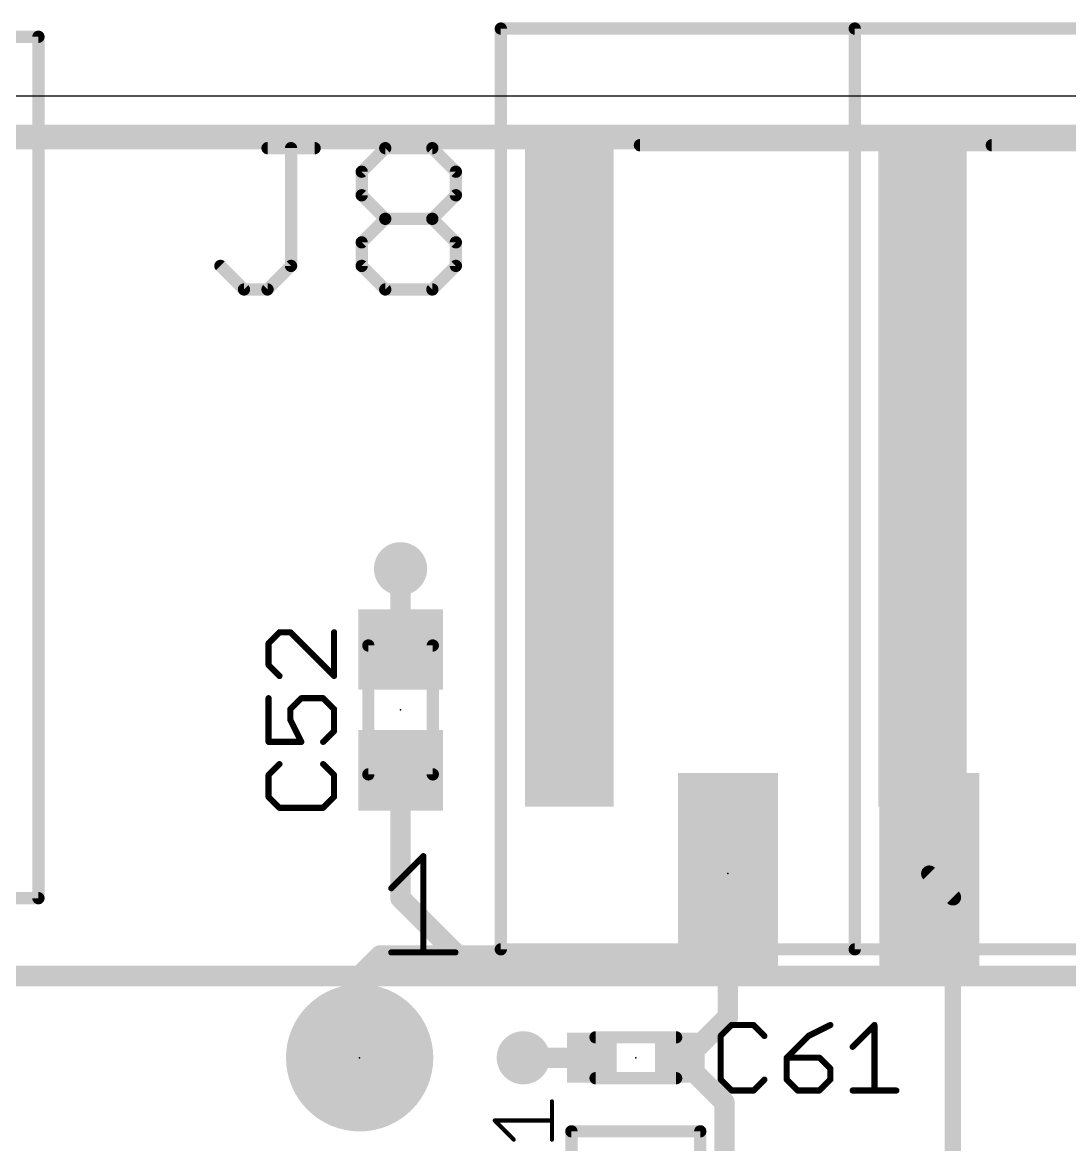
# Model space of a CAD drawing. Extents: x -18 to 144, y -21 to 125.
# Drawn here: x 30.87 to 43.87, y 92.39 to 106.32 of the extents above; entities that cross this region are included whole.
import ezdxf

# ---------------------------------------------------------------- set-up
doc = ezdxf.new("R2010")
doc.units = 0
for name, color, linetype in [('1', 22, 'CONTINUOUS'), ('15', 23, 'CONTINUOUS'), ('16', 132, 'CONTINUOUS'), ('17', 1, 'CONTINUOUS'), ('18', 110, 'CONTINUOUS'), ('2', 110, 'CONTINUOUS'), ('20', 53, 'CONTINUOUS'), ('21', 253, 'CONTINUOUS'), ('22', 251, 'CONTINUOUS'), ('23', 53, 'CONTINUOUS'), ('27', 252, 'CONTINUOUS')]:
    doc.layers.add(name, color=color, linetype=linetype)

# ---------------------------------------------------------------- blocks, each defined once
blk = doc.blocks.new('RECT')
blk.add_solid([(-0.5, -0.5), (0.5, -0.5), (-0.5, 0.5), (0.5, 0.5)])
blk = doc.blocks.new('ROUNDP')
at = {"const_width": 0.5}
blk.add_lwpolyline([(0, -0.25, 1), (0, 0.25, 1), (0, -0.25)], format="xyb", dxfattribs=at)
blk = doc.blocks.new('ROUNDV')
at = {"const_width": 0.5}
blk.add_lwpolyline([(0, -0.25, 1), (0, 0.25, 1), (0, -0.25)], format="xyb", dxfattribs=at)

msp = doc.modelspace()

# ---------------------------------------------------------------- linework, layer by layer
at = {"layer": '1'}
for points, const_width in [([(35.56, 98.54), (35.56, 99.5426)], 0.254), ([(35.56, 97.04), (35.56, 95.4532)], 0.254), ([(39.624, 95.25), (39.624, 95.758)], 0.254), ([(42.124, 95.758), (42.418, 95.464)], 0.2032), ([(35.56, 95.4532), (36.2712, 94.742)], 0.254), ([(42.418, 95.464), (42.418, 91.44)], 0.2032), ([(39.116, 94.742), (39.624, 95.25)], 0.254), ([(39.624, 93.98), (39.624, 95.25)], 0.254), ([(35.306, 94.742), (35.052, 94.488)], 0.254), ([(35.306, 94.742), (36.2712, 94.742)], 0.254), ([(36.2712, 94.742), (39.116, 94.742)], 0.254), ([(35.052, 94.488), (35.052, 93.472)], 0.254), ([(39.116, 93.472), (39.624, 93.98)], 0.254), ([(37.9349, 93.472), (37.084, 93.472)], 0.254), ([(39.0271, 93.472), (39.116, 93.472)], 0.254), ([(39.581, 92.9181), (39.0271, 93.472)], 0.254), ([(39.581, 92.009), (39.581, 92.9181)], 0.254)]:
    msp.add_lwpolyline(points, dxfattribs=dict(at, const_width=const_width))
for points, const_width in [([(35.6235, 99.5426, 1), (35.4965, 99.5426)], 0.127), ([(35.4965, 98.54, 1), (35.6235, 98.54)], 0.127), ([(35.6235, 97.04, 1), (35.4965, 97.04)], 0.127), ([(39.6875, 95.758, 1), (39.5605, 95.758)], 0.127), ([(42.1599, 95.7939, 1), (42.0881, 95.7221)], 0.1016), ([(35.6049, 95.4981, 1), (35.5151, 95.4083)], 0.127), ([(42.4688, 95.464, 1), (42.3672, 95.464)], 0.1016), ([(35.4965, 95.4532, 1), (35.6235, 95.4532)], 0.127), ([(42.3821, 95.4281, 1), (42.4539, 95.4999)], 0.1016), ([(39.6875, 95.25, 1), (39.5605, 95.25)], 0.127), ([(39.5605, 95.25, 1), (39.6875, 95.25)], 0.127), ([(39.6689, 95.2051, 1), (39.5791, 95.2949)], 0.127), ([(35.306, 94.8055, 1), (35.306, 94.6785)], 0.127), ([(35.3509, 94.6971, 1), (35.2611, 94.7869)], 0.127), ([(36.2712, 94.8055, 1), (36.2712, 94.6785)], 0.127), ([(36.2712, 94.6785, 1), (36.2712, 94.8055)], 0.127), ([(39.116, 94.6785, 1), (39.116, 94.8055)], 0.127), ([(36.2263, 94.6971, 1), (36.3161, 94.7869)], 0.127), ([(39.0711, 94.7869, 1), (39.1609, 94.6971)], 0.127), ([(35.1155, 94.488, 1), (34.9885, 94.488)], 0.127), ([(35.0071, 94.5329, 1), (35.0969, 94.4431)], 0.127), ([(39.5605, 93.98, 1), (39.6875, 93.98)], 0.127), ([(39.6689, 93.9351, 1), (39.5791, 94.0249)], 0.127), ([(34.9885, 93.472, 1), (35.1155, 93.472)], 0.127), ([(37.084, 93.5355, 1), (37.084, 93.4085)], 0.127), ([(37.9349, 93.4085, 1), (37.9349, 93.5355)], 0.127), ([(39.0271, 93.5355, 1), (39.0271, 93.4085)], 0.127), ([(39.072, 93.5169, 1), (38.9822, 93.4271)], 0.127), ([(39.0711, 93.5169, 1), (39.1609, 93.4271)], 0.127), ([(39.116, 93.4085, 1), (39.116, 93.5355)], 0.127), ([(39.6445, 92.9181, 1), (39.5175, 92.9181)], 0.127), ([(39.5361, 92.8732, 1), (39.6259, 92.963)], 0.127)]:
    msp.add_lwpolyline(points, format="xyb", dxfattribs=dict(at, const_width=const_width))
at = {"layer": '15', "const_width": 0.254}
msp.add_lwpolyline([(85.09, 94.488), (7.62, 94.488)], dxfattribs=at)
at = {"layer": '2', "const_width": 0.3048}
msp.add_lwpolyline([(0.508, 104.902), (97.282, 104.902)], dxfattribs=at)
at = {"layer": '20'}
msp.add_line((97.79, 105.41), (0, 105.41), dxfattribs=at)
at = {"layer": '21'}
for points, const_width in [([(53.0352, 106.2482), (36.8046, 106.2482)], 0.1524), ([(36.8046, 106.2482), (36.8046, 94.8182)], 0.1524), ([(31.0642, 106.1466), (20.1168, 106.1466)], 0.1524), ([(31.0642, 95.4532), (31.0642, 106.1466)], 0.1524), ([(33.908, 104.7638), (34.4927, 104.7638)], 0.1524), ([(34.2004, 103.302), (34.2004, 104.7638)], 0.1524), ([(35.0774, 104.4714), (35.3697, 104.7638)], 0.1524), ([(35.3697, 104.7638), (35.9544, 104.7638)], 0.1524), ([(35.9544, 104.7638), (36.2468, 104.4714)], 0.1524), ([(51.3334, 104.8004), (38.5318, 104.8004)], 0.1524), ([(35.0774, 104.1791), (35.0774, 104.4714)], 0.1524), ([(36.2468, 104.4714), (36.2468, 104.1791)], 0.1524), ([(35.3697, 103.8867), (35.0774, 104.1791)], 0.1524), ([(36.2468, 104.1791), (35.9544, 103.8867)], 0.1524), ([(35.0774, 103.5944), (35.3697, 103.8867)], 0.1524), ([(35.3697, 103.8867), (35.9544, 103.8867)], 0.1524), ([(35.9544, 103.8867), (36.2468, 103.5944)], 0.1524), ([(35.0774, 103.302), (35.0774, 103.5944)], 0.1524), ([(36.2468, 103.5944), (36.2468, 103.302)], 0.1524), ([(33.3233, 103.302), (33.6157, 103.0097)], 0.1524), ([(33.908, 103.0097), (34.2004, 103.302)], 0.1524), ([(35.3697, 103.0097), (35.0774, 103.302)], 0.1524), ([(36.2468, 103.302), (35.9544, 103.0097)], 0.1524), ([(33.6157, 103.0097), (33.908, 103.0097)], 0.1524), ([(35.9544, 103.0097), (35.3697, 103.0097)], 0.1524), ([(35.96, 98.59), (35.16, 98.59)], 0.1524), ([(35.16, 98.59), (35.16, 96.99)], 0.1524), ([(35.96, 96.99), (35.96, 98.59)], 0.1524), ([(35.16, 96.99), (35.96, 96.99)], 0.1524), ([(35.4447, 95.5766), (35.843, 95.9749)], 0.0762), ([(35.843, 95.9749), (35.843, 94.7801)], 0.0762), ([(30.48, 95.4532), (31.0642, 95.4532)], 0.1524), ([(36.8046, 94.8182), (53.0352, 94.8182)], 0.1524), ([(35.4447, 94.7801), (36.2413, 94.7801)], 0.0762), ([(38.981, 93.726), (37.981, 93.726)], 0.1524), ([(37.981, 93.218), (38.981, 93.218)], 0.1524), ([(37.4396, 92.456), (37.4396, 92.9305)], 0.0508), ([(36.9651, 92.456), (36.7278, 92.6933)], 0.0508), ([(36.7278, 92.6933), (37.4396, 92.6933)], 0.0508), ([(39.281, 92.559), (37.681, 92.559)], 0.1524), ([(37.681, 92.559), (37.681, 89.559)], 0.1524), ([(39.281, 89.559), (39.281, 92.559)], 0.1524)]:
    msp.add_lwpolyline(points, dxfattribs=dict(at, const_width=const_width))
for points, const_width in [([(36.8046, 106.2863, 1), (36.8046, 106.2101)], 0.0762), ([(36.8427, 106.2482, 1), (36.7665, 106.2482)], 0.0762), ([(31.1023, 106.1466, 1), (31.0261, 106.1466)], 0.0762), ([(31.0642, 106.1085, 1), (31.0642, 106.1847)], 0.0762), ([(33.908, 104.8019, 1), (33.908, 104.7257)], 0.0762), ([(34.2385, 104.7638, 1), (34.1623, 104.7638)], 0.0762), ([(34.4927, 104.7257, 1), (34.4927, 104.8019)], 0.0762), ([(35.3697, 104.8019, 1), (35.3697, 104.7257)], 0.0762), ([(35.3967, 104.7369, 1), (35.3428, 104.7907)], 0.0762), ([(35.9814, 104.7907, 1), (35.9275, 104.7369)], 0.0762), ([(35.9544, 104.7257, 1), (35.9544, 104.8019)], 0.0762), ([(38.5318, 104.8385, 1), (38.5318, 104.7623)], 0.0762), ([(35.1155, 104.4714, 1), (35.0393, 104.4714)], 0.0762), ([(35.0505, 104.4984, 1), (35.1043, 104.4445)], 0.0762), ([(36.2849, 104.4714, 1), (36.2087, 104.4714)], 0.0762), ([(36.2199, 104.4445, 1), (36.2737, 104.4984)], 0.0762), ([(35.0393, 104.1791, 1), (35.1155, 104.1791)], 0.0762), ([(35.1043, 104.206, 1), (35.0505, 104.1522)], 0.0762), ([(36.2087, 104.1791, 1), (36.2849, 104.1791)], 0.0762), ([(36.2737, 104.1522, 1), (36.2199, 104.206)], 0.0762), ([(35.3697, 103.9248, 1), (35.3697, 103.8486)], 0.0762), ([(35.3967, 103.8598, 1), (35.3428, 103.9137)], 0.0762), ([(35.3428, 103.8598, 1), (35.3967, 103.9137)], 0.0762), ([(35.9814, 103.9137, 1), (35.9275, 103.8598)], 0.0762), ([(35.9275, 103.9137, 1), (35.9814, 103.8598)], 0.0762), ([(35.9544, 103.8486, 1), (35.9544, 103.9248)], 0.0762), ([(35.1155, 103.5944, 1), (35.0393, 103.5944)], 0.0762), ([(35.0505, 103.6213, 1), (35.1043, 103.5675)], 0.0762), ([(36.2849, 103.5944, 1), (36.2087, 103.5944)], 0.0762), ([(36.2199, 103.5675, 1), (36.2737, 103.6213)], 0.0762), ([(33.3502, 103.329, 1), (33.2964, 103.2751)], 0.0762), ([(34.2273, 103.2751, 1), (34.1734, 103.329)], 0.0762), ([(35.1043, 103.329, 1), (35.0505, 103.2751)], 0.0762), ([(36.2737, 103.2751, 1), (36.2199, 103.329)], 0.0762), ([(34.1623, 103.302, 1), (34.2385, 103.302)], 0.0762), ([(35.0393, 103.302, 1), (35.1155, 103.302)], 0.0762), ([(36.2087, 103.302, 1), (36.2849, 103.302)], 0.0762), ([(33.6157, 103.0478, 1), (33.6157, 102.9716)], 0.0762), ([(33.908, 102.9716, 1), (33.908, 103.0478)], 0.0762), ([(35.3697, 103.0478, 1), (35.3697, 102.9716)], 0.0762), ([(35.9544, 102.9716, 1), (35.9544, 103.0478)], 0.0762), ([(33.5887, 102.9828, 1), (33.6426, 103.0366)], 0.0762), ([(33.8811, 103.0366, 1), (33.9349, 102.9828)], 0.0762), ([(35.3428, 102.9828, 1), (35.3967, 103.0366)], 0.0762), ([(35.9275, 103.0366, 1), (35.9814, 102.9828)], 0.0762), ([(35.16, 98.6281, 1), (35.16, 98.5519)], 0.0762), ([(35.1981, 98.59, 1), (35.1219, 98.59)], 0.0762), ([(35.9981, 98.59, 1), (35.9219, 98.59)], 0.0762), ([(35.96, 98.5519, 1), (35.96, 98.6281)], 0.0762), ([(35.16, 97.0281, 1), (35.16, 96.9519)], 0.0762), ([(35.1219, 96.99, 1), (35.1981, 96.99)], 0.0762), ([(35.9219, 96.99, 1), (35.9981, 96.99)], 0.0762), ([(35.96, 96.9519, 1), (35.96, 97.0281)], 0.0762), ([(35.862, 95.9749, 1), (35.8239, 95.9749)], 0.0381), ([(35.8564, 95.9614, 1), (35.8295, 95.9884)], 0.0381), ([(35.4312, 95.5901, 1), (35.4582, 95.5632)], 0.0381), ([(31.0261, 95.4532, 1), (31.1023, 95.4532)], 0.0762), ([(31.0642, 95.4151, 1), (31.0642, 95.4913)], 0.0762), ([(36.8046, 94.8563, 1), (36.8046, 94.7801)], 0.0762), ([(35.4447, 94.7991, 1), (35.4447, 94.7611)], 0.0381), ([(35.8239, 94.7801, 1), (35.862, 94.7801)], 0.0381), ([(36.2413, 94.7611, 1), (36.2413, 94.7991)], 0.0381), ([(36.7665, 94.8182, 1), (36.8427, 94.8182)], 0.0762), ([(37.981, 93.7641, 1), (37.981, 93.6879)], 0.0762), ([(38.981, 93.6879, 1), (38.981, 93.7641)], 0.0762), ([(37.981, 93.2561, 1), (37.981, 93.1799)], 0.0762), ([(38.981, 93.1799, 1), (38.981, 93.2561)], 0.0762), ([(37.4523, 92.9305, 1), (37.4269, 92.9305)], 0.0254), ([(36.7278, 92.706, 1), (36.7278, 92.6806)], 0.0254), ([(36.7368, 92.7022, 1), (36.7188, 92.6843)], 0.0254), ([(37.4396, 92.6806, 1), (37.4396, 92.706)], 0.0254), ([(37.681, 92.5971, 1), (37.681, 92.5209)], 0.0762), ([(37.7191, 92.559, 1), (37.6429, 92.559)], 0.0762), ([(39.3191, 92.559, 1), (39.2429, 92.559)], 0.0762), ([(39.281, 92.5209, 1), (39.281, 92.5971)], 0.0762), ([(36.9561, 92.447, 1), (36.974, 92.465)], 0.0254), ([(37.4269, 92.456, 1), (37.4523, 92.456)], 0.0254)]:
    msp.add_lwpolyline(points, format="xyb", dxfattribs=dict(at, const_width=const_width))
at = {"layer": '22', "const_width": 0.1524}
for points in [[(41.1988, 106.2482), (57.4294, 106.2482)], [(41.1988, 94.8182), (41.1988, 106.2482)], [(42.9006, 104.8004), (55.7022, 104.8004)], [(57.4294, 94.8182), (41.1988, 94.8182)]]:
    msp.add_lwpolyline(points, dxfattribs=at)
at = {"layer": '22', "const_width": 0.0762}
for points in [[(41.1988, 106.2863, 1), (41.1988, 106.2101)], [(41.2369, 106.2482, 1), (41.1607, 106.2482)], [(42.9006, 104.8385, 1), (42.9006, 104.7623)], [(41.1988, 94.8563, 1), (41.1988, 94.7801)], [(41.1607, 94.8182, 1), (41.2369, 94.8182)]]:
    msp.add_lwpolyline(points, format="xyb", dxfattribs=at)
at = {"layer": '23'}
for p in [(35.56, 97.79), (39.624, 95.758), (35.052, 93.472), (38.481, 93.472)]:
    msp.add_point(p, dxfattribs=at)
at = {"layer": '27', "const_width": 0.0762}
for points in [[(34.0566, 98.7543), (33.921, 98.6187)], [(34.1922, 98.7543), (34.0566, 98.7543)], [(34.7345, 98.212), (34.1922, 98.7543)], [(34.7345, 98.7543), (34.7345, 98.212)], [(33.921, 98.6187), (33.921, 98.3476)], [(33.921, 98.3476), (34.0566, 98.212)], [(33.921, 97.9357), (33.921, 97.3934)], [(34.1922, 97.8002), (34.3278, 97.9357)], [(34.3278, 97.9357), (34.5989, 97.9357)], [(34.5989, 97.9357), (34.7345, 97.8002)], [(34.1922, 97.6646), (34.1922, 97.8002)], [(34.7345, 97.8002), (34.7345, 97.529)], [(34.3278, 97.3934), (34.1922, 97.6646)], [(34.7345, 97.529), (34.5989, 97.3934)], [(33.921, 97.3934), (34.3278, 97.3934)], [(34.0566, 97.1172), (33.921, 96.9816)], [(34.7345, 96.9816), (34.5989, 97.1172)], [(33.921, 96.9816), (33.921, 96.7104)], [(34.7345, 96.7104), (34.7345, 96.9816)], [(33.921, 96.7104), (34.0566, 96.5748)], [(34.5989, 96.5748), (34.7345, 96.7104)], [(34.0566, 96.5748), (34.5989, 96.5748)], [(39.6707, 93.8791), (39.5351, 93.7435)], [(39.9418, 93.8791), (39.6707, 93.8791)], [(40.0774, 93.7435), (39.9418, 93.8791)], [(40.896, 93.8791), (40.6248, 93.7435)], [(41.1723, 93.6079), (41.4434, 93.8791)], [(41.4434, 93.8791), (41.4434, 93.0656)], [(39.5351, 93.7435), (39.5351, 93.2012)], [(40.6248, 93.7435), (40.3537, 93.4723)], [(40.3537, 93.4723), (40.3537, 93.2012)], [(40.7604, 93.4723), (40.3537, 93.4723)], [(40.896, 93.3368), (40.7604, 93.4723)], [(40.896, 93.2012), (40.896, 93.3368)], [(39.5351, 93.2012), (39.6707, 93.0656)], [(39.9418, 93.0656), (40.0774, 93.2012)], [(40.3537, 93.2012), (40.4893, 93.0656)], [(40.7604, 93.0656), (40.896, 93.2012)], [(39.6707, 93.0656), (39.9418, 93.0656)], [(40.4893, 93.0656), (40.7604, 93.0656)], [(41.1723, 93.0656), (41.7146, 93.0656)]]:
    msp.add_lwpolyline(points, dxfattribs=at)
at = {"layer": '27', "const_width": 0.0381}
for points in [[(34.0566, 98.7734, 1), (34.0566, 98.7353)], [(34.0701, 98.7408, 1), (34.0431, 98.7678)], [(34.2056, 98.7678, 1), (34.1787, 98.7408)], [(34.1922, 98.7353, 1), (34.1922, 98.7734)], [(34.7536, 98.7543, 1), (34.7155, 98.7543)], [(33.9075, 98.6322, 1), (33.9345, 98.6053)], [(33.9401, 98.6187, 1), (33.902, 98.6187)], [(33.9345, 98.361, 1), (33.9075, 98.3341)], [(33.902, 98.3476, 1), (33.9401, 98.3476)], [(34.0431, 98.1985, 1), (34.0701, 98.2255)], [(34.7155, 98.212, 1), (34.7536, 98.212)], [(34.721, 98.1985, 1), (34.748, 98.2255)], [(33.9401, 97.9357, 1), (33.902, 97.9357)], [(34.3278, 97.9548, 1), (34.3278, 97.9167)], [(34.3412, 97.9223, 1), (34.3143, 97.9492)], [(34.6124, 97.9492, 1), (34.5854, 97.9223)], [(34.5989, 97.9167, 1), (34.5989, 97.9548)], [(34.2112, 97.8002, 1), (34.1731, 97.8002)], [(34.1787, 97.8136, 1), (34.2056, 97.7867)], [(34.7536, 97.8002, 1), (34.7155, 97.8002)], [(34.721, 97.7867, 1), (34.748, 97.8136)], [(34.2092, 97.6731, 1), (34.1751, 97.6561)], [(34.1731, 97.6646, 1), (34.2112, 97.6646)], [(34.7155, 97.529, 1), (34.7536, 97.529)], [(34.748, 97.5155, 1), (34.721, 97.5425)], [(33.921, 97.4125, 1), (33.921, 97.3744)], [(33.902, 97.3934, 1), (33.9401, 97.3934)], [(34.3107, 97.3849, 1), (34.3448, 97.4019)], [(34.3278, 97.3744, 1), (34.3278, 97.4125)], [(34.5854, 97.4069, 1), (34.6124, 97.3799)], [(34.0701, 97.1037, 1), (34.0431, 97.1306)], [(34.6124, 97.1306, 1), (34.5854, 97.1037)], [(33.9075, 96.995, 1), (33.9345, 96.9681)], [(33.9401, 96.9816, 1), (33.902, 96.9816)], [(34.7536, 96.9816, 1), (34.7155, 96.9816)], [(34.721, 96.9681, 1), (34.748, 96.995)], [(33.9345, 96.7239, 1), (33.9075, 96.6969)], [(33.902, 96.7104, 1), (33.9401, 96.7104)], [(34.7155, 96.7104, 1), (34.7536, 96.7104)], [(34.748, 96.6969, 1), (34.721, 96.7239)], [(34.0566, 96.5939, 1), (34.0566, 96.5558)], [(34.0431, 96.5614, 1), (34.0701, 96.5883)], [(34.5854, 96.5883, 1), (34.6124, 96.5614)], [(34.5989, 96.5558, 1), (34.5989, 96.5939)], [(39.6707, 93.8981, 1), (39.6707, 93.86)], [(39.6842, 93.8656, 1), (39.6572, 93.8926)], [(39.9553, 93.8926, 1), (39.9284, 93.8656)], [(39.9418, 93.86, 1), (39.9418, 93.8981)], [(40.9045, 93.8621, 1), (40.8875, 93.8961)], [(41.4625, 93.8791, 1), (41.4244, 93.8791)], [(41.4569, 93.8656, 1), (41.4299, 93.8926)], [(39.5541, 93.7435, 1), (39.516, 93.7435)], [(39.5216, 93.757, 1), (39.5486, 93.73)], [(40.064, 93.73, 1), (40.0909, 93.757)], [(40.6163, 93.7606, 1), (40.6334, 93.7265)], [(40.6383, 93.73, 1), (40.6114, 93.757)], [(41.1588, 93.6214, 1), (41.1857, 93.5945)], [(40.3727, 93.4723, 1), (40.3346, 93.4723)], [(40.3537, 93.4914, 1), (40.3537, 93.4533)], [(40.3402, 93.4858, 1), (40.3671, 93.4589)], [(40.7739, 93.4858, 1), (40.747, 93.4589)], [(40.7604, 93.4533, 1), (40.7604, 93.4914)], [(40.9151, 93.3368, 1), (40.877, 93.3368)], [(40.8825, 93.3233, 1), (40.9095, 93.3502)], [(39.516, 93.2012, 1), (39.5541, 93.2012)], [(39.5486, 93.2147, 1), (39.5216, 93.1877)], [(40.0909, 93.1877, 1), (40.064, 93.2147)], [(40.3671, 93.2147, 1), (40.3402, 93.1877)], [(40.3346, 93.2012, 1), (40.3727, 93.2012)], [(40.877, 93.2012, 1), (40.9151, 93.2012)], [(40.9095, 93.1877, 1), (40.8825, 93.2147)], [(39.6707, 93.0846, 1), (39.6707, 93.0466)], [(39.6572, 93.0521, 1), (39.6842, 93.0791)], [(39.9284, 93.0791, 1), (39.9553, 93.0521)], [(39.9418, 93.0466, 1), (39.9418, 93.0846)], [(40.4893, 93.0846, 1), (40.4893, 93.0466)], [(40.4758, 93.0521, 1), (40.5027, 93.0791)], [(40.747, 93.0791, 1), (40.7739, 93.0521)], [(40.7604, 93.0466, 1), (40.7604, 93.0846)], [(41.1723, 93.0846, 1), (41.1723, 93.0466)], [(41.4244, 93.0656, 1), (41.4625, 93.0656)], [(41.7146, 93.0466, 1), (41.7146, 93.0846)]]:
    msp.add_lwpolyline(points, format="xyb", dxfattribs=at)

# ---------------------------------------------------------------- block references
at = {"layer": '1'}
for p, xscale, yscale in [((37.6541, 100.688), 1.1, 8.2), ((39.624, 95.758), 1.24, 2.5), ((42.124, 95.758), 1.24, 2.5)]:
    msp.add_blockref('RECT', p, dxfattribs=dict(at, xscale=xscale, yscale=yscale))
at = {"layer": '1', "yscale": 1.05, "rotation": 90}
for p in [(35.56, 98.54), (35.56, 97.04)]:
    msp.add_blockref('RECT', p, dxfattribs=at)
at = {"layer": '1', "xscale": 0.62, "yscale": 0.62, "rotation": 180}
for p in [(37.9349, 93.472), (39.0271, 93.472)]:
    msp.add_blockref('RECT', p, dxfattribs=at)
at = {"layer": '16', "xscale": 1.1, "yscale": 8.2, "rotation": 180}
msp.add_blockref('RECT', (42.04, 100.688), dxfattribs=at)
at = {"layer": '17'}
for xscale, yscale in [(1.8288, 1.8288), (1.8288, 1.8288), (1.6002, 1.6002), (1.6002, 1.6002)]:
    msp.add_blockref('ROUNDP', (35.052, 93.472), dxfattribs=dict(at, xscale=xscale, yscale=yscale))
at = {"layer": '18', "xscale": 0.6604, "yscale": 0.6604}
for p in [(35.56, 99.5426), (35.56, 99.5426), (37.084, 93.472), (37.084, 93.472)]:
    msp.add_blockref('ROUNDV', p, dxfattribs=at)

doc.saveas('drawing.dxf')
